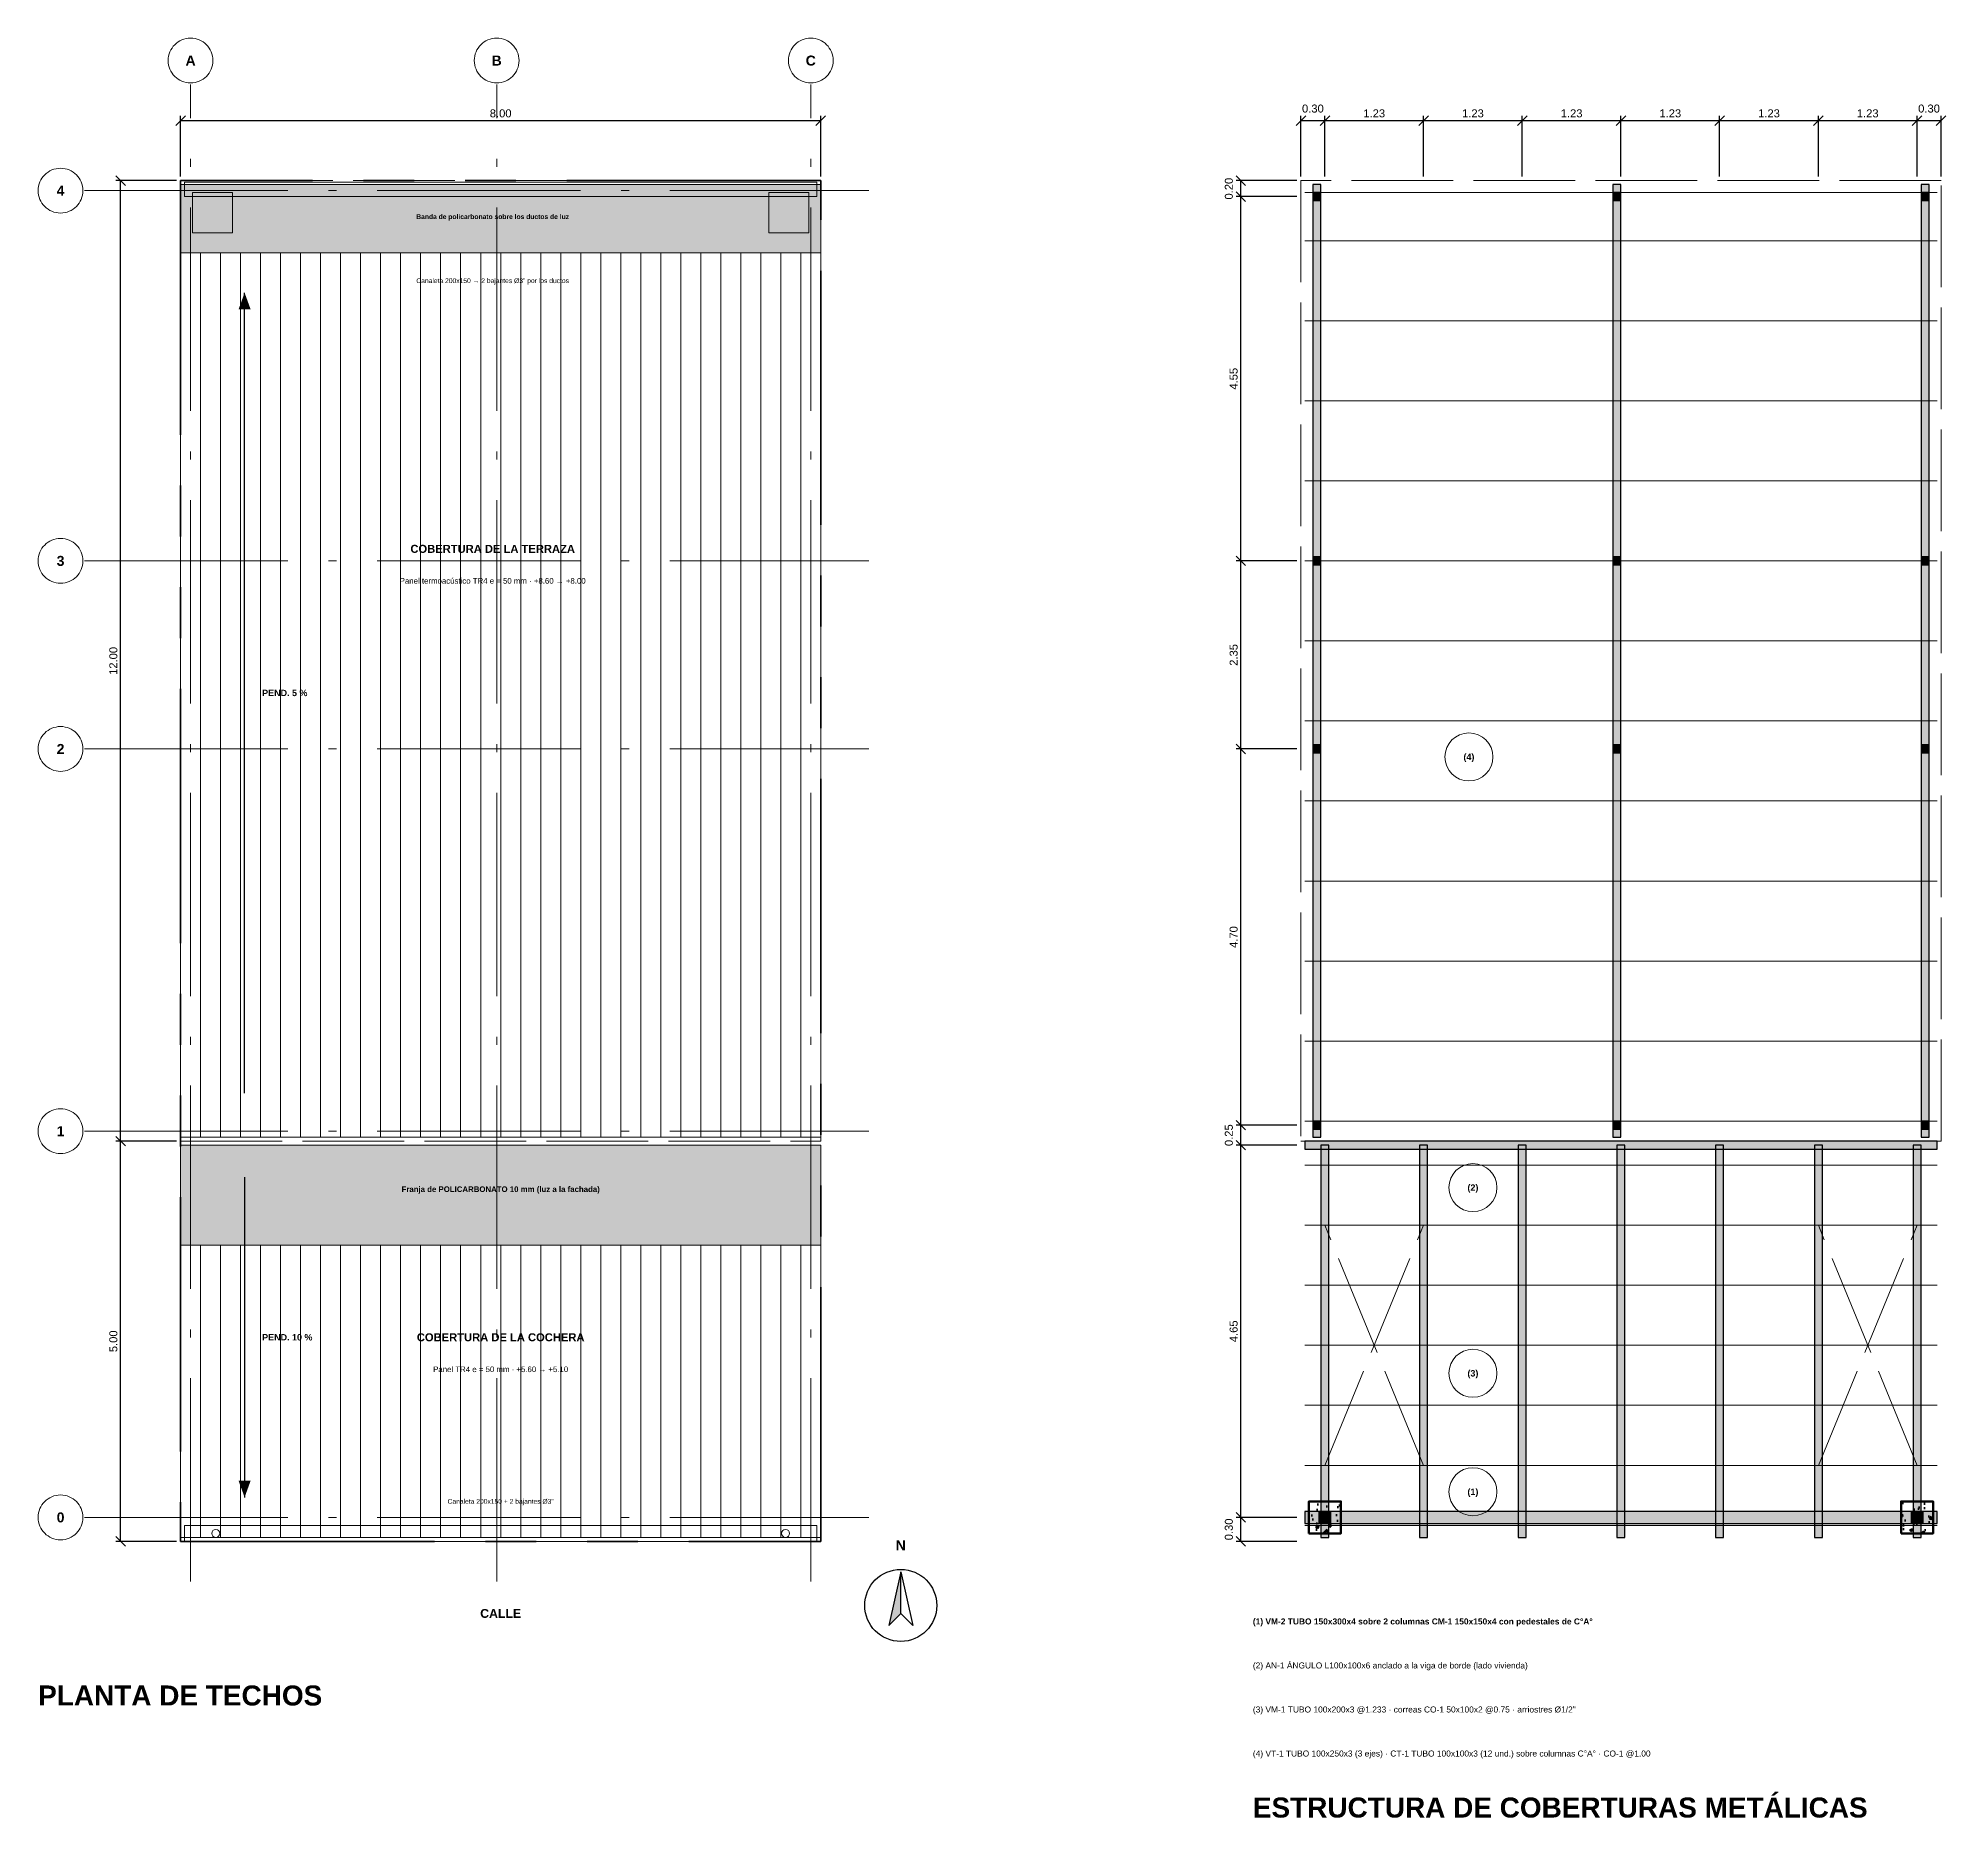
# Model space of a CAD drawing. Header units: metres. Extents: x -3.9 to 79.9, y -56.9 to 20.9.
# Drawn here: x 46.22 to 70.06, y -3.45 to 18.78 of the extents above; entities that cross this region are included whole.
import ezdxf
from ezdxf.enums import TextEntityAlignment as Align

# ---------------------------------------------------------------- set-up
doc = ezdxf.new("R2010")
doc.units = ezdxf.units.M
for name, pattern in [('DASHDOT', [3.556, 2.54, -0.508, 0, -0.508]), ('DASHED', [1.524, 1.27, -0.254]), ('PHANTOM', [6.35, 3.175, -0.635, 0.635, -0.635, 0.635, -0.635])]:
    doc.linetypes.add(name, pattern=pattern)
for name, color, linetype, lineweight in [('A-COTA', 1, 'CONTINUOUS', 15), ('A-EJES', 1, 'DASHDOT', 15), ('A-LOTE', 1, 'PHANTOM', 35), ('A-PROYECCION', 9, 'DASHED', 15), ('A-SANITARIO', 5, 'CONTINUOUS', 15), ('A-SIMBOLO', 6, 'CONTINUOUS', 25), ('A-TEXTO', 7, 'CONTINUOUS', 20), ('A-TEXTO-AREA', 7, 'CONTINUOUS', 15), ('A-VENTANA', 4, 'CONTINUOUS', 20), ('A-VISTA', 8, 'CONTINUOUS', 20), ('A-VISTA-LEJOS', 9, 'CONTINUOUS', 13), ('S-COLUMNA', 7, 'CONTINUOUS', 50), ('S-METALICA', 5, 'CONTINUOUS', 25), ('S-METALICA-PROY', 5, 'DASHED', 15)]:
    doc.layers.add(name, color=color, linetype=linetype, lineweight=lineweight)
doc.styles.add('PLANO', font='arial.ttf')
doc.styles.add('PLANO-B', font='arialbd.ttf')
doc.dimstyles.new('COTA-50', dxfattribs={"dimtxt": 0.1, "dimasz": 2.5, "dimexe": 0.06, "dimexo": 0.05, "dimgap": 0.04, "dimtad": 1, "dimzin": 0, "dimdsep": 46, "dimtxsty": 'PLANO', "dimtsz": 0.06, "dimcen": 2.5, "dimclrd": 1, "dimclre": 1, "dimazin": 3, "dimtfac": 1, "dimtmove": 0, "dimatfit": 3})

msp = doc.modelspace()

# ---------------------------------------------------------------- hatches: boundary and pattern name
at = {"layer": 'A-SIMBOLO', "true_color": 0x1a1a1a}
h = msp.add_hatch(color=7, dxfattribs=at)
h.dxf.hatch_style = 1
h.paths.add_polyline_path([(48.8, 15.6), (48.725, 15.393), (48.875, 15.393)])
h = msp.add_hatch(color=7, dxfattribs=at)
h.dxf.hatch_style = 1
h.paths.add_polyline_path([(48.8, 0.55), (48.875, 0.757), (48.725, 0.757)])
h = msp.add_hatch(color=7, dxfattribs=at)
h.dxf.hatch_style = 1
h.paths.add_polyline_path([(57, -0.38), (56.85, -1.05), (57, -0.9)])
at = {"layer": 'A-VENTANA', "true_color": 0xe7f1f4}
h = msp.add_hatch(color=7, dxfattribs=at)
h.dxf.hatch_style = 1
h.paths.add_polyline_path([(48, 16.1), (56, 16.1), (56, 16.95), (48, 16.95)])
h = msp.add_hatch(color=7, dxfattribs=at)
h.dxf.hatch_style = 1
h.paths.add_polyline_path([(48, 3.7), (56, 3.7), (56, 4.95), (48, 4.95)])
at = {"layer": 'S-COLUMNA'}
h = msp.add_hatch(dxfattribs=at)
h.set_pattern_fill('AR-CONC', color=8, scale=0.002)
h.paths.add_polyline_path([(62.1, 0.1), (62.5, 0.1), (62.5, 0.5), (62.1, 0.5)])
h = msp.add_hatch(dxfattribs=at)
h.set_pattern_fill('AR-CONC', color=8, scale=0.002)
h.paths.add_polyline_path([(69.5, 0.1), (69.9, 0.1), (69.9, 0.5), (69.5, 0.5)])
at = {"layer": 'S-METALICA', "true_color": 0x9fb3c3}
h = msp.add_hatch(color=7, dxfattribs=at)
h.dxf.hatch_style = 1
h.paths.add_polyline_path([(62.15, 5.05), (62.25, 5.05), (62.25, 16.95), (62.15, 16.95)])
h = msp.add_hatch(color=7, dxfattribs=at)
h.dxf.hatch_style = 1
h.paths.add_polyline_path([(65.9, 5.05), (66, 5.05), (66, 16.95), (65.9, 16.95)])
h = msp.add_hatch(color=7, dxfattribs=at)
h.dxf.hatch_style = 1
h.paths.add_polyline_path([(69.75, 5.05), (69.85, 5.05), (69.85, 16.95), (69.75, 16.95)])
at = {"layer": 'S-METALICA', "true_color": 0x1c2a36}
h = msp.add_hatch(color=7, dxfattribs=at)
h.dxf.hatch_style = 1
h.paths.add_polyline_path([(62.15, 16.75), (62.25, 16.75), (62.25, 16.85), (62.15, 16.85)])
h = msp.add_hatch(color=7, dxfattribs=at)
h.dxf.hatch_style = 1
h.paths.add_polyline_path([(65.9, 16.75), (66, 16.75), (66, 16.85), (65.9, 16.85)])
h = msp.add_hatch(color=7, dxfattribs=at)
h.dxf.hatch_style = 1
h.paths.add_polyline_path([(69.75, 16.75), (69.85, 16.75), (69.85, 16.85), (69.75, 16.85)])
h = msp.add_hatch(color=7, dxfattribs=at)
h.dxf.hatch_style = 1
h.paths.add_polyline_path([(62.15, 12.2), (62.25, 12.2), (62.25, 12.3), (62.15, 12.3)])
h = msp.add_hatch(color=7, dxfattribs=at)
h.dxf.hatch_style = 1
h.paths.add_polyline_path([(65.9, 12.2), (66, 12.2), (66, 12.3), (65.9, 12.3)])
h = msp.add_hatch(color=7, dxfattribs=at)
h.dxf.hatch_style = 1
h.paths.add_polyline_path([(69.75, 12.2), (69.85, 12.2), (69.85, 12.3), (69.75, 12.3)])
h = msp.add_hatch(color=7, dxfattribs=at)
h.dxf.hatch_style = 1
h.paths.add_polyline_path([(62.15, 9.85), (62.25, 9.85), (62.25, 9.95), (62.15, 9.95)])
h = msp.add_hatch(color=7, dxfattribs=at)
h.dxf.hatch_style = 1
h.paths.add_polyline_path([(65.9, 9.85), (66, 9.85), (66, 9.95), (65.9, 9.95)])
h = msp.add_hatch(color=7, dxfattribs=at)
h.dxf.hatch_style = 1
h.paths.add_polyline_path([(69.75, 9.85), (69.85, 9.85), (69.85, 9.95), (69.75, 9.95)])
h = msp.add_hatch(color=7, dxfattribs=at)
h.dxf.hatch_style = 1
h.paths.add_polyline_path([(62.15, 5.15), (62.25, 5.15), (62.25, 5.25), (62.15, 5.25)])
h = msp.add_hatch(color=7, dxfattribs=at)
h.dxf.hatch_style = 1
h.paths.add_polyline_path([(65.9, 5.15), (66, 5.15), (66, 5.25), (65.9, 5.25)])
h = msp.add_hatch(color=7, dxfattribs=at)
h.dxf.hatch_style = 1
h.paths.add_polyline_path([(69.75, 5.15), (69.85, 5.15), (69.85, 5.25), (69.75, 5.25)])
at = {"layer": 'S-METALICA', "true_color": 0x5d7a92}
h = msp.add_hatch(color=7, dxfattribs=at)
h.dxf.hatch_style = 1
h.paths.add_polyline_path([(62.05, 4.9), (69.95, 4.9), (69.95, 5), (62.05, 5)])
at = {"layer": 'S-METALICA', "true_color": 0x9fb3c3}
h = msp.add_hatch(color=7, dxfattribs=at)
h.dxf.hatch_style = 1
h.paths.add_polyline_path([(62.25, 0.05), (62.35, 0.05), (62.35, 4.95), (62.25, 4.95)])
h = msp.add_hatch(color=7, dxfattribs=at)
h.dxf.hatch_style = 1
h.paths.add_polyline_path([(63.483, 0.05), (63.583, 0.05), (63.583, 4.95), (63.483, 4.95)])
h = msp.add_hatch(color=7, dxfattribs=at)
h.dxf.hatch_style = 1
h.paths.add_polyline_path([(64.717, 0.05), (64.817, 0.05), (64.817, 4.95), (64.717, 4.95)])
h = msp.add_hatch(color=7, dxfattribs=at)
h.dxf.hatch_style = 1
h.paths.add_polyline_path([(65.95, 0.05), (66.05, 0.05), (66.05, 4.95), (65.95, 4.95)])
h = msp.add_hatch(color=7, dxfattribs=at)
h.dxf.hatch_style = 1
h.paths.add_polyline_path([(67.183, 0.05), (67.283, 0.05), (67.283, 4.95), (67.183, 4.95)])
h = msp.add_hatch(color=7, dxfattribs=at)
h.dxf.hatch_style = 1
h.paths.add_polyline_path([(68.417, 0.05), (68.517, 0.05), (68.517, 4.95), (68.417, 4.95)])
h = msp.add_hatch(color=7, dxfattribs=at)
h.dxf.hatch_style = 1
h.paths.add_polyline_path([(69.65, 0.05), (69.75, 0.05), (69.75, 4.95), (69.65, 4.95)])
at = {"layer": 'S-METALICA', "true_color": 0x5d7a92}
h = msp.add_hatch(color=7, dxfattribs=at)
h.dxf.hatch_style = 1
h.paths.add_polyline_path([(62.05, 0.225), (69.95, 0.225), (69.95, 0.375), (62.05, 0.375)])
at = {"layer": 'S-METALICA', "true_color": 0x24435c}
h = msp.add_hatch(color=7, dxfattribs=at)
h.dxf.hatch_style = 1
h.paths.add_polyline_path([(62.225, 0.225), (62.375, 0.225), (62.375, 0.375), (62.225, 0.375)])
h = msp.add_hatch(color=7, dxfattribs=at)
h.dxf.hatch_style = 1
h.paths.add_polyline_path([(69.625, 0.225), (69.775, 0.225), (69.775, 0.375), (69.625, 0.375)])

# ---------------------------------------------------------------- linework, layer by layer
at = {"layer": 'A-EJES'}
for p, q in [((48.125, -0.5), (48.125, 18.2)), ((51.95, -0.5), (51.95, 18.2)), ((55.875, -0.5), (55.875, 18.2)), ((46.8, 16.875), (56.6, 16.875)), ((46.8, 12.25), (56.6, 12.25)), ((46.8, 9.9), (56.6, 9.9)), ((46.8, 5.125), (56.6, 5.125)), ((46.8, 0.3), (56.6, 0.3))]:
    msp.add_line(p, q, dxfattribs=at)
for centre in [(48.125, 18.5), (51.95, 18.5), (55.875, 18.5), (46.5, 16.875), (46.5, 12.25), (46.5, 9.9), (46.5, 5.125), (46.5, 0.3)]:
    msp.add_circle(centre, 0.28, dxfattribs=at)
at = {"layer": 'A-LOTE'}
msp.add_lwpolyline([(48, 0), (56, 0), (56, 17), (48, 17)], close=True, dxfattribs=at)
at = {"layer": 'A-PROYECCION'}
for points in [[(48, 5), (56, 5), (56, 17), (48, 17)], [(62, 5), (70, 5), (70, 17), (62, 17)], [(48.15, 16.35), (48.65, 16.35), (48.65, 16.85), (48.15, 16.85)], [(55.35, 16.35), (55.85, 16.35), (55.85, 16.85), (55.35, 16.85)]]:
    msp.add_lwpolyline(points, close=True, dxfattribs=at)
at = {"layer": 'A-SANITARIO'}
for points in [[(48.05, 16.8), (55.95, 16.8), (55.95, 16.98), (48.05, 16.98)], [(48.05, 0), (55.95, 0), (55.95, 0.2), (48.05, 0.2)]]:
    msp.add_lwpolyline(points, close=True, dxfattribs=at)
for centre in [(48.44, 0.1), (55.56, 0.1)]:
    msp.add_circle(centre, 0.05, dxfattribs=at)
at = {"layer": 'A-SIMBOLO'}
for points in [[(48.8, 5.6), (48.8, 15.6)], [(48.8, 4.55), (48.8, 0.55)]]:
    msp.add_lwpolyline(points, dxfattribs=at)
for points in [[(57, -0.38), (56.85, -1.05), (57, -0.9)], [(57, -0.38), (57.15, -1.05), (57, -0.9)]]:
    msp.add_lwpolyline(points, close=True, dxfattribs=at)
msp.add_circle((57, -0.8), 0.45, dxfattribs=at)
at = {"layer": 'A-TEXTO'}
for centre in [(64.1, 9.8), (64.15, 4.42), (64.15, 2.1), (64.15, 0.62)]:
    msp.add_circle(centre, 0.3, dxfattribs=at)
at = {"layer": 'A-VENTANA'}
for points in [[(48, 16.1), (56, 16.1), (56, 16.95), (48, 16.95)], [(48, 3.7), (56, 3.7), (56, 4.95), (48, 4.95)]]:
    msp.add_lwpolyline(points, close=True, dxfattribs=at)
at = {"layer": 'A-VISTA'}
for points in [[(48, 5.05), (56, 5.05), (56, 16.95), (48, 16.95)], [(48, 0.05), (56, 0.05), (56, 4.95), (48, 4.95)]]:
    msp.add_lwpolyline(points, close=True, dxfattribs=at)
at = {"layer": 'A-VISTA-LEJOS', "lineweight": 5}
for p, q in [((48.25, 5.05), (48.25, 16.1)), ((48.5, 5.05), (48.5, 16.1)), ((48.75, 5.05), (48.75, 16.1)), ((49, 5.05), (49, 16.1)), ((49.25, 5.05), (49.25, 16.1)), ((49.5, 5.05), (49.5, 16.1)), ((49.75, 5.05), (49.75, 16.1)), ((50, 5.05), (50, 16.1)), ((50.25, 5.05), (50.25, 16.1)), ((50.5, 5.05), (50.5, 16.1)), ((50.75, 5.05), (50.75, 16.1)), ((51, 5.05), (51, 16.1)), ((51.25, 5.05), (51.25, 16.1)), ((51.5, 5.05), (51.5, 16.1)), ((51.75, 5.05), (51.75, 16.1)), ((52, 5.05), (52, 16.1)), ((52.25, 5.05), (52.25, 16.1)), ((52.5, 5.05), (52.5, 16.1)), ((52.75, 5.05), (52.75, 16.1)), ((53, 5.05), (53, 16.1)), ((53.25, 5.05), (53.25, 16.1)), ((53.5, 5.05), (53.5, 16.1)), ((53.75, 5.05), (53.75, 16.1)), ((54, 5.05), (54, 16.1)), ((54.25, 5.05), (54.25, 16.1)), ((54.5, 5.05), (54.5, 16.1)), ((54.75, 5.05), (54.75, 16.1)), ((55, 5.05), (55, 16.1)), ((55.25, 5.05), (55.25, 16.1)), ((55.5, 5.05), (55.5, 16.1)), ((55.75, 5.05), (55.75, 16.1)), ((48.25, 0.05), (48.25, 3.7)), ((48.5, 0.05), (48.5, 3.7)), ((48.75, 0.05), (48.75, 3.7)), ((49, 0.05), (49, 3.7)), ((49.25, 0.05), (49.25, 3.7)), ((49.5, 0.05), (49.5, 3.7)), ((49.75, 0.05), (49.75, 3.7)), ((50, 0.05), (50, 3.7)), ((50.25, 0.05), (50.25, 3.7)), ((50.5, 0.05), (50.5, 3.7)), ((50.75, 0.05), (50.75, 3.7)), ((51, 0.05), (51, 3.7)), ((51.25, 0.05), (51.25, 3.7)), ((51.5, 0.05), (51.5, 3.7)), ((51.75, 0.05), (51.75, 3.7)), ((52, 0.05), (52, 3.7)), ((52.25, 0.05), (52.25, 3.7)), ((52.5, 0.05), (52.5, 3.7)), ((52.75, 0.05), (52.75, 3.7)), ((53, 0.05), (53, 3.7)), ((53.25, 0.05), (53.25, 3.7)), ((53.5, 0.05), (53.5, 3.7)), ((53.75, 0.05), (53.75, 3.7)), ((54, 0.05), (54, 3.7)), ((54.25, 0.05), (54.25, 3.7)), ((54.5, 0.05), (54.5, 3.7)), ((54.75, 0.05), (54.75, 3.7)), ((55, 0.05), (55, 3.7)), ((55.25, 0.05), (55.25, 3.7)), ((55.5, 0.05), (55.5, 3.7)), ((55.75, 0.05), (55.75, 3.7))]:
    msp.add_line(p, q, dxfattribs=at)
at = {"layer": 'S-COLUMNA'}
for points in [[(62.1, 0.1), (62.5, 0.1), (62.5, 0.5), (62.1, 0.5)], [(69.5, 0.1), (69.9, 0.1), (69.9, 0.5), (69.5, 0.5)]]:
    msp.add_lwpolyline(points, close=True, dxfattribs=at)
at = {"layer": 'S-METALICA', "lineweight": 15}
for p, q in [((62.05, 16.85), (69.95, 16.85)), ((62.05, 16.25), (69.95, 16.25)), ((62.05, 15.25), (69.95, 15.25)), ((62.05, 14.25), (69.95, 14.25)), ((62.05, 13.25), (69.95, 13.25)), ((62.05, 12.25), (69.95, 12.25)), ((62.05, 11.25), (69.95, 11.25)), ((62.05, 10.25), (69.95, 10.25)), ((62.05, 9.25), (69.95, 9.25)), ((62.05, 8.25), (69.95, 8.25)), ((62.05, 7.25), (69.95, 7.25)), ((62.05, 6.25), (69.95, 6.25)), ((62.05, 5.25), (69.95, 5.25)), ((62.05, 4.7), (69.95, 4.7)), ((62.05, 3.95), (69.95, 3.95)), ((62.05, 3.2), (69.95, 3.2)), ((62.05, 2.45), (69.95, 2.45)), ((62.05, 1.7), (69.95, 1.7)), ((62.05, 0.95), (69.95, 0.95)), ((62.05, 0.2), (69.95, 0.2))]:
    msp.add_line(p, q, dxfattribs=at)
at = {"layer": 'S-METALICA'}
for points in [[(62.15, 5.05), (62.25, 5.05), (62.25, 16.95), (62.15, 16.95)], [(65.9, 5.05), (66, 5.05), (66, 16.95), (65.9, 16.95)], [(69.75, 5.05), (69.85, 5.05), (69.85, 16.95), (69.75, 16.95)], [(62.15, 16.75), (62.25, 16.75), (62.25, 16.85), (62.15, 16.85)], [(65.9, 16.75), (66, 16.75), (66, 16.85), (65.9, 16.85)], [(69.75, 16.75), (69.85, 16.75), (69.85, 16.85), (69.75, 16.85)], [(62.15, 12.2), (62.25, 12.2), (62.25, 12.3), (62.15, 12.3)], [(65.9, 12.2), (66, 12.2), (66, 12.3), (65.9, 12.3)], [(69.75, 12.2), (69.85, 12.2), (69.85, 12.3), (69.75, 12.3)], [(62.15, 9.85), (62.25, 9.85), (62.25, 9.95), (62.15, 9.95)], [(65.9, 9.85), (66, 9.85), (66, 9.95), (65.9, 9.95)], [(69.75, 9.85), (69.85, 9.85), (69.85, 9.95), (69.75, 9.95)], [(62.15, 5.15), (62.25, 5.15), (62.25, 5.25), (62.15, 5.25)], [(65.9, 5.15), (66, 5.15), (66, 5.25), (65.9, 5.25)], [(69.75, 5.15), (69.85, 5.15), (69.85, 5.25), (69.75, 5.25)], [(62.05, 4.9), (69.95, 4.9), (69.95, 5), (62.05, 5)], [(62.25, 0.05), (62.35, 0.05), (62.35, 4.95), (62.25, 4.95)], [(63.483, 0.05), (63.583, 0.05), (63.583, 4.95), (63.483, 4.95)], [(64.717, 0.05), (64.817, 0.05), (64.817, 4.95), (64.717, 4.95)], [(65.95, 0.05), (66.05, 0.05), (66.05, 4.95), (65.95, 4.95)], [(67.183, 0.05), (67.283, 0.05), (67.283, 4.95), (67.183, 4.95)], [(68.417, 0.05), (68.517, 0.05), (68.517, 4.95), (68.417, 4.95)], [(69.65, 0.05), (69.75, 0.05), (69.75, 4.95), (69.65, 4.95)], [(62.05, 0.225), (69.95, 0.225), (69.95, 0.375), (62.05, 0.375)], [(62.225, 0.225), (62.375, 0.225), (62.375, 0.375), (62.225, 0.375)], [(69.625, 0.225), (69.775, 0.225), (69.775, 0.375), (69.625, 0.375)]]:
    msp.add_lwpolyline(points, close=True, dxfattribs=at)
at = {"layer": 'S-METALICA-PROY'}
for p, q in [((62.3, 0.95), (63.533, 3.95)), ((63.533, 0.95), (62.3, 3.95)), ((68.467, 0.95), (69.7, 3.95)), ((69.7, 0.95), (68.467, 3.95))]:
    msp.add_line(p, q, dxfattribs=at)

# ---------------------------------------------------------------- texts
at = {"layer": 'A-TEXTO', "style": 'PLANO-B'}
for s, height, p in [('A', 0.125, (48.125, 18.5)), ('B', 0.125, (51.95, 18.5)), ('C', 0.125, (55.875, 18.5)), ('4', 0.125, (46.5, 16.875)), ('Banda de policarbonato sobre los ductos de luz', 0.06, (51.9, 16.55)), ('COBERTURA DE LA TERRAZA', 0.1, (51.9, 12.4)), ('3', 0.125, (46.5, 12.25)), ('2', 0.125, (46.5, 9.9)), ('(4)', 0.08, (64.1, 9.8)), ('1', 0.125, (46.5, 5.125)), ('Franja de POLICARBONATO 10 mm (luz a la fachada)', 0.07, (52, 4.4)), ('(2)', 0.08, (64.15, 4.42)), ('COBERTURA DE LA COCHERA', 0.1, (52, 2.55)), ('(3)', 0.08, (64.15, 2.1)), ('(1)', 0.08, (64.15, 0.62)), ('0', 0.125, (46.5, 0.3)), ('N', 0.125, (57, -0.05)), ('CALLE', 0.11, (52, -0.9))]:
    msp.add_text(s, height=height, dxfattribs=at).set_placement(p, align=Align.MIDDLE_CENTER)
at = {"layer": 'A-TEXTO'}
for s, height, style, p in [('PEND. 5 %', 0.08, 'PLANO-B', (49.02, 10.6)), ('PEND. 10 %', 0.08, 'PLANO-B', (49.02, 2.55)), ('(1) VM-2 TUBO 150x300x4 sobre 2 columnas CM-1 150x150x4 con pedestales de C°A°', 0.075, 'PLANO-B', (61.4, -1)), ('(2) AN-1 ÁNGULO L100x100x6 anclado a la viga de borde (lado vivienda)', 0.075, 'PLANO', (61.4, -1.55)), ('(3) VM-1 TUBO 100x200x3 @1.233 · correas CO-1 50x100x2 @0.75 · arriostres Ø1/2"', 0.075, 'PLANO', (61.4, -2.1)), ('(4) VT-1 TUBO 100x250x3 (3 ejes) · CT-1 TUBO 100x100x3 (12 und.) sobre columnas C°A° · CO-1 @1.00', 0.075, 'PLANO', (61.4, -2.65))]:
    msp.add_text(s, height=height, dxfattribs=dict(at, style=style)).set_placement(p, align=Align.MIDDLE_LEFT)
at = {"layer": 'A-TEXTO', "style": 'PLANO-B'}
for s, p in [('PLANTA DE TECHOS', (46.22, -2.05)), ('ESTRUCTURA DE COBERTURAS METÁLICAS', (61.4, -3.45))]:
    msp.add_text(s, height=0.25, dxfattribs=at).set_placement(p)
at = {"layer": 'A-TEXTO-AREA', "style": 'PLANO'}
for s, height, p in [('Canaleta 200x150 → 2 bajantes Ø3" por los ductos', 0.06, (51.9, 15.75)), ('Panel termoacústico TR4 e = 50 mm · +8.60 → +8.00', 0.07, (51.9, 12)), ('Panel TR4 e = 50 mm · +5.60 → +5.10', 0.07, (52, 2.15)), ('Canaleta 200x150 + 2 bajantes Ø3"', 0.06, (52, 0.5))]:
    msp.add_text(s, height=height, dxfattribs=at).set_placement(p, align=Align.MIDDLE_CENTER)

# ---------------------------------------------------------------- dimensions: what is measured, and where the dimension line sits
at = {"layer": 'A-COTA'}
for base, p1, p2 in [((48, 17.75), (48, 17), (56, 17)), ((62, 17.75), (62, 17), (62.3, 17)), ((62.3, 17.75), (62.3, 17), (63.533, 17)), ((63.533, 17.75), (63.533, 17), (64.767, 17)), ((64.767, 17.75), (64.767, 17), (66, 17)), ((66, 17.75), (66, 17), (67.233, 17)), ((67.233, 17.75), (67.233, 17), (68.467, 17)), ((68.467, 17.75), (68.467, 17), (69.7, 17)), ((69.7, 17.75), (69.7, 17), (70, 17))]:
    msp.add_linear_dim(base=base, p1=p1, p2=p2, dimstyle='COTA-50', dxfattribs=at).render()
for base, p1, p2 in [((47.25, 5), (48, 5), (48, 17)), ((61.25, 16.8), (62, 16.8), (62, 17)), ((61.25, 12.25), (62, 12.25), (62, 16.8)), ((61.25, 9.9), (62, 9.9), (62, 12.25)), ((61.25, 5.2), (62, 5.2), (62, 9.9)), ((61.25, 4.95), (62, 4.95), (62, 5.2)), ((47.25, 0), (48, 0), (48, 5)), ((61.25, 0.3), (62, 0.3), (62, 4.95)), ((61.25, 0), (62, 0), (62, 0.3))]:
    msp.add_linear_dim(base=base, p1=p1, p2=p2, angle=90, dimstyle='COTA-50', dxfattribs=at).render()

doc.saveas('drawing.dxf')
